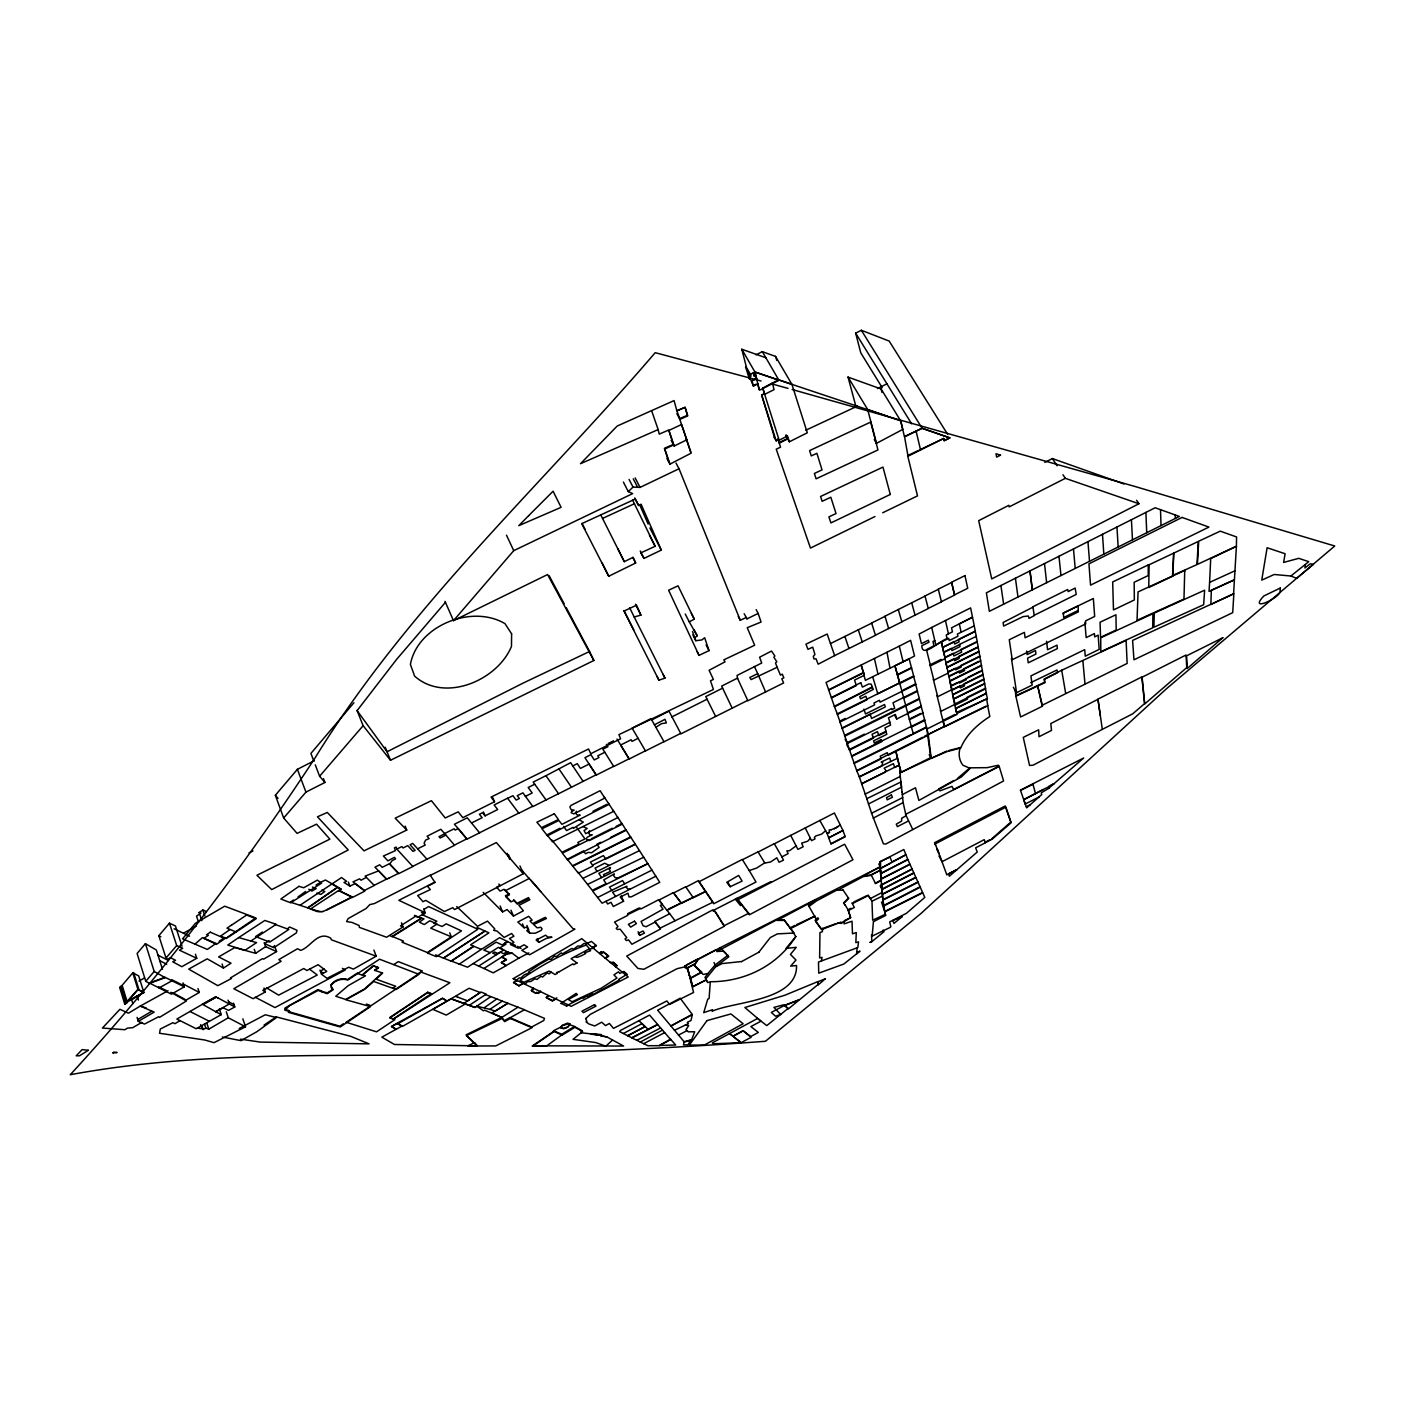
<?xml version="1.0" encoding="UTF-8"?>
<svg xmlns="http://www.w3.org/2000/svg" width="1405" height="1405" viewBox="0 0 1405 1405"><rect width="100%" height="100%" fill="white"/><g stroke="black" fill="none" stroke-linecap="round" stroke-linejoin="round"><path stroke-width="1.5" d="M1209.6 582.39L1210.706 558.575L1236.418 546.264L1236.558 536.956L1220.225 531.16L1198.711 541.224L1197.429 564.371L1236.418 546.264L1233.59 593.823L1132.588 640.417L1133.976 659.788L1232.712 612.668L1233.853 593.718L1210.864 604.484L1211.338 590.276L1234.205 579.914L1209.038 591.4L1209.6 582.39L1235.1 570.729M692.507 631.53L695.791 640.715L701.92 639.907L704.66 637.73L709.016 650.62L699.023 655.38L697.073 651.569M710.263 982.253L709.086 998.551L707.734 999.201L703.729 1012.636L712.581 1009.668L712.124 1011.266C733.34 1001.466 797.654 1001.15 796.53 965.534L790.664 966.131L795.985 960.019L790.435 954.417L796.266 947.321L786.045 948.393L795.827 936.503L790.102 927.827L795.019 925.368M857.12 947.673L856.664 953.995L860.001 951.115L856.857 952.397L856.593 953.837L843.843 964.023L818.746 973.173L818.483 962.039L857.823 947.55L858.525 941.842L855.856 942.632L856.277 932.569L852.484 933.798L852.027 921.223L844.071 923.893L844.212 920.732L850.622 917.623L848.181 910.019M835.536 923.788L822.715 928.459L822.329 931.726L819.958 932.604L819.624 957.964L822.03 957.332L821.486 961.002M1305.333 564.757L1304.929 567.954L1310.285 563.791L1313.429 564.371L1296.675 578.351L1290.879 576.015L1274.212 574.487L1261.743 580.125L1267.117 547.739L1285.118 553.746L1283.608 562.439L1298.764 558.329L1308.74 561.666L1290.879 576.015M569.341 1023.543L562.053 1025.791L560.753 1027.863L563.51 1028.706A4.935 1.949 -23.6 0 0 568.305 1026.704L569.833 1023.718M576.436 811.265L575.4 812.951L577.402 815.146L580.16 815.076L561.947 824.331L558.874 820.485L541.961 828.792L547.476 835.799L609.032 804.363L604.378 797.144M569.85 1024.491L568.182 1026.405A4.935 1.949 -23.6 0 1 563.387 1028.39L560.63 1027.547L561.912 1025.474L567.532 1023.103L569.973 1024.034M599.531 953.187L601.34 951.589L601.744 953.275L603.518 952.239L608.699 956.348L605.379 958.315L581.793 938.663L513.229 978.653L571.22 1006.314L628.211 976.984L605.379 958.315M599.689 953.574L601.516 951.975M589.52 830.777L588.396 832.463L590.012 834.992L592.225 834.763L587.29 837.204L586.289 838.662L587.553 840.331L589.643 840.436L622.204 824.191L617.462 816.762M627.455 914.796L640.417 908.403M759.104 951.905L770.291 937.574L777.439 933.868L794.124 933.043L784.078 919.783L776.842 919.801L716.743 951.536L723.399 951.115L728.809 956.787L715.865 966.517L705.731 978.986L707.646 982.552L711.106 981.726C745.282 981.621 777.404 965.498 795.827 936.503M707.909 973.612L704.994 977.388L706.908 980.989M330.86 985.695C334.495 980.444 341.661 978.021 347.773 980.023L379.561 959.211L418.901 974.315L396.14 989.489L373.748 981.48L364.545 989.366L345.806 999.745L370.428 1006.63L340.221 1026.967L288.411 1012.338L289.658 1011.477L284.987 1010.248L289.465 1005.681L318.162 990.455L327.172 993.686L333.038 989.787L330.667 985.186C334.302 979.935 341.485 977.511 347.597 979.513L357.432 973.015M445.016 601.375L453.499 620.659L513.738 550.655L632.654 493.612L628.281 491.627L633.023 487.078L640.065 487.412L679.037 468.743L676.016 463.088M145.435 943.651L137.093 953.503L145.751 981.287L149.527 983.377L165.123 977.652L154.199 971.487L145.435 943.651L156.341 950.008L162.453 969.239M405.167 826.122L406.73 830.056L364.018 850.833L327.295 812.459L317.46 816.797L348.264 849.972L271.709 889.593L256.939 875.28L329.876 839.136L316.529 824.173L297.087 833.393L283.67 818.009L275.345 795.283L297.386 769.325L314.369 760.685M353.937 702.728L310.909 753.414L313.807 761.018M195.436 954.258L196.753 958.28L181.807 966.71L172.71 961.775L175.502 960.3L170.585 957.683L167.95 959.106L165.983 958.017L158.835 935.677L169.461 923.19L175.432 925.948L182.018 946.215M119.671 987.452L121.568 986.345L126.643 1002.977L124.729 1004.101L119.671 987.452L121.568 986.345M132.79 972.822L122.147 985.309L127.223 1001.976L143.872 992.562L138.709 975.931L132.79 972.822L137.953 989.524L127.223 1001.976M283.67 818.009L305.939 792.121L324.941 782.462L323.484 778.669M324.941 782.462L319.602 776.245L363.122 725.683L357.011 710.386M124.711 1004.048L126.643 1002.977L124.711 1004.048L125.888 1002.766L120.83 986.099M145.751 981.287L154.199 971.487M165.983 958.017L176.696 945.583L169.461 923.19M810.316 838.276L807.787 841.173L801.675 843.14L803.168 846.758L797.899 849.393L790.699 835.378L774.331 843.825M127.065 1001.466L137.936 989.506L143.784 992.299L128.997 1000.43M445.438 602.323L396.632 659.366L357.098 710.614L387.06 751.763L523.204 683.058L589.556 651.481L566.197 607.575M796.442 845.617L789.522 850.727L786.818 850.868L788.152 853.608L781.935 856.874L783.463 860.194L779.055 862.231L776.842 857.788L770.572 862.003L764.829 863.039L757.998 851.852L742.437 859.737M848.48 897.971L843.509 902.994L845.318 905.277M843.738 903.45L848.725 898.427L842.895 889.787M594.122 948.147L592.928 947.058L596.387 945.547M382.476 972.752L364.422 989.067L345.7 999.447L335.742 996.268L348.177 985.678L365.511 975.79L362.279 974.859L373.344 965.727L378.384 967.501L374.52 970.258L382.599 973.05L376.154 979.18L395.683 986.24L392.926 988.101M605.941 1046.145L612.527 1039.999L623.627 1046.04L532.706 1045.812M680.723 733.392L664.021 741.77L655.889 727.281L661.579 723.628L666.356 722.925L664.969 719.325L654.467 724.787L650.989 718.605L632.11 728.089L638.151 738.433M695.457 637.308L697.179 635.78L694.211 630.002M817.956 917.728L815.076 920.275L821.152 928.687L822.715 928.459M790.716 835.413L819.818 820.485L825.596 830.671L821.767 834.043L815.62 836.045L814.408 837.345L815.023 838.873L811.546 840.647L805.258 827.949M1049.078 787.977L1083.677 757.998L1020.434 790.154L1025.246 804.029L1039.279 796.863M1023.648 799.568L1048.868 786.642L1049.166 788.117L1041.263 792.824L1041.685 794.598L1026.669 807.822L1025.316 804.152M991.807 838.75L1010.775 822.118L1008.755 816.129M562.018 1034.8L546.422 1046.093L532.179 1046.058L553.763 1031.323L562.158 1035.116L574.926 1027.301L582.636 1031.569L573.064 1039.331L595.861 1042.598L605.696 1046.163M591.101 1034.291L601.656 1035.116L581.196 1032.745M580.88 1032.043L582.337 1030.866L574.61 1026.581M540.609 991.069L538.115 993.072M540.117 991.983L538.273 993.458L536.78 992.281L535.498 993.019M780.706 1014.392L766.761 1025.615L757.611 1018.432L712.282 1042.879L713.512 1043.757L738.644 1042.826L740.4 1041.895L729.441 1033.5L732.971 1036.188L743.122 1030.743L750.744 1036.556L758.314 1032.412L750.867 1026.581L760.966 1021.207L744.861 1007.525L785.114 995.144L817.815 981.603L818.009 984.554L788.381 1008.895L784.693 1005.506L798.672 999.991L784.605 1005.33L771.327 1012.425L775.595 1016.236L780.706 1014.392L788.152 1008.421L783.674 1004.821L773.909 1007.385L780.144 1013.918M528.543 929.302L526.752 930.725L529.79 933.219L535.358 933.201L541.153 930.426L542.084 928.933L540.872 927.265L537.167 927.862L533.637 924.525L546.422 918.501L545.228 917.342L532.548 923.612L530.019 921.013L532.161 920.117L528.684 916.341L517.795 922.031L524.118 927.774L526.436 927.265L528.543 929.302L526.91 925.438M615.443 966.429L616.813 965.375L613.405 962.197L610.121 962.495M615.636 966.851L617.006 965.779L613.581 962.601L611.561 963.444M548.126 995.846L546.194 997.304L552.27 1000.641L556.872 997.849M548.301 996.268L546.369 997.726L552.446 1001.045L555.291 999.324M321.236 882.006L325.433 880.004L341.292 889.207L338.833 890.7L352.427 897.479L364.808 891.121L355.131 883.605L349.898 886.134L343.997 882.445L346.614 881.304L341.538 877.545L299.968 905.294L290.396 902.15L293.452 900.043M808.964 906.488L816.551 900.886L837.714 889.611M298.036 896.899L305.728 891.437M374.626 970.539L378.489 967.799L373.449 966.008L362.385 975.158L357.643 973.56M343.277 1023.841L339.922 1026.177L290.203 1012.092M484.426 1007.596L496.843 998.92L502.252 1001.133L489.836 1009.352L476.822 1006.208L474.925 1007.455L463.755 1003.363M532.846 1046.145L553.886 1031.656M201.863 920.609L199.159 912.53L202.847 909.983L206.377 911.546M236.18 932.007L230.086 929.478L220.62 936.081L226.346 938.487L256.132 918.747L246.613 915.041L231.509 925.175M219.145 941.315L224.624 937.557L226.187 938.066M238.674 937.592L227.786 945.056L244.909 950.342L256.571 942.615L238.674 937.592L264.825 920.451L276.205 924.314L250.845 941.016M234.354 932.551L227.434 937.24M476.822 1006.191L483.443 1010.792L484.69 1010.213L501.743 1017.396L466.109 1034.818L477.226 1045.847L394.489 1044.495L381.826 1037.171L396.245 1029.233L391.451 1026.423L442.54 998.27L447.071 1001.098L442.557 998.323L397.615 1023.824L402.322 1026.475L451.163 998.815L474.925 1007.455L490.819 996.602L496.843 998.92M235.987 931.445L254.129 919.133M199.51 914.111L196.524 916.113L198.544 922.172M264.035 1025.106L276.258 1016.904L350.548 1036.293L369.076 1043.845L260.399 1042.106L240.466 1039.138M269.145 940.595L264.544 943.686L273.852 947.673L296.385 932.885L297.017 930.321L289.693 927.019L288.271 927.95M255.622 953.328L265.598 946.671L276.592 951.571L263.543 959.193L262.489 958.614L230.385 977.968L231.439 978.495L217.845 985.678L188.709 969.116L207.22 958.825L223.43 968.063L231.035 963.198L218.618 956.91L234.863 947.532L255.622 953.328L254.235 949.288M459.031 964.287L481.3 949.341L473.626 946.232L451.198 961.02L467.549 967.22L498.406 947.321L503.71 950.008L478.666 966.096L473.327 963.567M231.474 925.105L226.96 928.178L230.121 929.548M326.979 993.142L332.827 989.243L331.088 987.539M393.822 964.568L398.265 961.617L422.308 970.96L417.935 973.806M393.382 1019.205L449.863 982.762L421.237 972.172L346.174 1022.26L376.54 1031.832L394.84 1019.696L389.835 1017.852L427.822 992.527L431.493 993.932M469.182 1005.4L486.253 994.143L481.107 992.053L467.654 1000.852L458.048 997.269M262.436 932.059L255.587 936.573L269.672 942.105L288.815 929.46L274.414 924.156M557.276 973.384L555.028 974.543L551.322 972.225L548.986 973.841L547.23 972.892L542.593 977.037L540.96 976.299L536.973 979.425L534.848 978.811L530.879 981.48L527.56 981.691L525.523 983.781L523.187 983.272L518.937 985.783L516.109 984.009M451.321 936.819L427.313 952.52L401.988 942.158L403.463 941.087L392.153 936.38L421.465 918.009L423.959 918.905L419.41 922.137L424.257 924.56L429.754 920.784L437.043 923.981L430.685 928.161L451.321 936.819L449.723 932.832M528.789 952.889L518.779 958.21L512.123 953.152L508.786 952.537L483.9 968.502L478.631 966.043M600.409 1035.257L601.428 1034.589L590.873 1033.764L596.598 1034.66M481.335 949.411L499.6 937.662L515.495 945.495M423.959 909.474L428.525 906.559L477.841 929.249L436.323 956.665L427.524 953.064L461.49 930.883L446.14 923.823L442.154 926.475L433.688 923.138L436.832 921.258L422.536 914.901L424.433 913.777L421.5 912.6M423.73 908.912L425.241 912.741L417.829 917.36L415.652 916.236L400.53 925.877L403.059 926.931L386.568 937.24L359.346 927.37L359.136 925.509L352.023 922.435L346.578 921.575L348.194 918.571L366.038 908.561L369.796 904.627L374.573 903.485L430.141 875.157L435.006 882.375L427.506 886.344L430.351 889.576L417.654 895.565L422.993 901.694L425.768 900.359L444.384 911.529L452.761 907.665L454.553 909.562L523.31 873.734L519.973 865.954M194.856 944.213L202.355 937.697L216.124 943.387L207.325 949.429L182.58 938.821L195.4 923.278L224.712 906.19L255.868 917.957M465.371 1003.925L446.246 1015.095L432.898 1009.387L469.094 988.259L480.211 992.51L463.791 1003.416L458.908 1001.589M483.864 968.449L493.173 972.84L506.257 965.621L501.374 962.566L506.467 959.65L501.585 956.981L505.747 954.452L512.123 953.152M338.956 890.998L341.415 889.506L331.966 883.973M522.484 983.781L518.989 985.906L513.528 982.552L519.253 977.862L520.798 978.108L524.258 974.842L529.738 972.629L528.772 971.786L539.573 964.427L548.758 959.193L551.006 959.246L554.747 955.944L556.029 956.787L561.262 952.889L562.299 953.855L571.817 948.48L573.697 949.148L577.877 945.951L580.441 946.109L584.129 943.405L585.903 943.949L591.452 941.438L596.44 945.67L592.98 947.181L594.543 947.76M219.373 1008.878L221.252 1014.621L196.208 1028.759L180.033 1020.627L174.922 1023.701L172.868 1022.7L160.311 1029.04L159.538 1033.255L204.814 1040.016L214.017 1042.668L245.524 1026.792L242.854 1018.836M533.215 989.155L531.248 990.349L534.076 992.123M834.307 828.88L840.243 824.928L834.394 813.003L819.835 820.502M837.661 827.071L831.303 829.67M321.218 991.526L326.803 992.65M561.192 1003.574L561.789 1002.204M728.053 955.207L715.127 964.954L707.874 973.525L703.115 974.455L694.263 965.481L698.355 959.316L720.273 947.655L880.268 866.815L880.092 861.651L889.997 857.015M137.725 1019.538L151.793 1011.231M931.708 627.438L919.133 634.041L921.452 643.648L928.389 640.223L928.968 642.226L921.838 645.72C922.014 659.612 942.351 637.852 948.709 638.397L949.2 640.557L957.894 636.254L957.42 634.077L974.262 625.857L970.609 607.891L931.708 627.438L935.783 644.877L947.128 639.082L946.25 634.99L952.432 631.846L951.554 627.807L972.453 617.252L959.334 623.855L961.178 632.32M138.603 995.442L131.596 999.535L132.808 1003.504M200.546 1024.702L203.11 1029.531L205.815 1028.126L208.783 1029.18L228.295 1017.764L245.524 1026.792M601.568 952.889L603.36 951.835L608.541 955.944L605.204 957.929M137.075 1017.396L138.287 1021.365L154.146 1012.127L140.289 1006.068L128.382 1013.216L119.952 1009.282L102.407 1028.056L124.869 1029.707L127.521 1028.109L132.667 1027.705L141.835 1022.366M518.779 958.21L506.222 965.516L501.339 962.513L506.45 959.615L501.585 956.981M315.967 885.062L319.479 883.025M197.982 988.54L199.264 992.457L186.163 1000.079L174.009 993.3M533.391 987.891L532.355 988.488L533.373 989.559L531.406 990.736L535.656 993.405L536.956 992.685M180.033 1020.645L176.837 1019.047L215.509 996.76L218.109 998.13M183.001 982.868L184.283 986.854L171.428 994.16L149.404 983.008M551.322 972.225L549.074 971.083L523.924 982.271L520.043 980.269C540.345 965.604 562.755 953.679 586.236 945.021L589.503 948.709L571.08 958.667L577.016 963.005M373.906 950.079L376.206 956.19L353.393 969.116L348.739 967.22L327.014 978.337L321.499 974.192L320.024 970.082M513.58 982.675L517.286 980.602L513.229 978.653M953.661 780.583L938.628 788.995L939.91 790.857L951.993 786.361L953.679 789.557L999.008 766.111L998.288 765.233L987.241 767.657L969.924 767.832L957.42 778.475M183.528 933.183L196.366 926.018M566.496 1005.804L582.285 997.673L583.057 998.34L587.079 995.776L587.553 996.584L592.418 993.581L593.454 994.371L619.465 979.935L618.885 979.25L627.016 974.332L623.785 971.47L619.728 973.419L618.463 971.786L613.932 974.912L616.988 978.038L601.2 988.224L572.063 1001.747L568.358 999.499L577.402 994.617L576.173 993.423L561.069 1003.293L566.619 1006.085L568.393 1005.084M139.025 981.041L144.539 977.985M168.02 990.718L140.289 1006.068L146.208 1007.947M158.923 987.996L171.99 980.795L184.283 986.854M233.511 1003.135L234.793 1006.964L228.541 1010.388L223.079 1007.789L215.79 1011.741L203.075 1004.663L216.265 997.058L202.302 1004.364M263.982 988.031L265.334 991.948L253.093 998.692L233.81 988.734L281.141 961.301L278.857 959.597L297.526 948.726L300.635 950.377C310.926 947.111 317.846 930.409 330.649 938.136L331.475 939.84L376.206 956.19M875.35 883.218L881.005 880.11L880.268 866.815L878.757 863.97M215.755 1011.6L229.349 1003.978L228.084 1000.149M605.977 901.325L655.836 876.228L659.753 882.34L631.442 896.776L628.966 896.987L627.982 893.176L620.272 897.057L623.574 901.237L613.335 906.506L610.982 902.326L607.663 903.977L605.977 901.325L602.078 903.187L592.594 891.104L647.828 863.689L655.836 876.228M576.981 962.934L573.802 964.743L572.906 963.865L559.155 971.803M741.454 961.67L759.157 952.028M510.015 1017.519L504.272 1020.645L501.778 1017.466L517.971 1007.174L507.89 1003.328L491.838 1013.023L501.743 1017.396M912.723 829.424L905.54 814.391L999.201 766.41L1003.592 780.952L885.852 844.019L883.411 843.843L871.574 813.249L902.677 797.583L902.045 792.121M366.301 877.387L361.015 880.233L359.61 878.845L352.971 881.883L364.527 890.384L374.292 885.484L365.124 876.088L378.63 870.889L386.603 879.073L374.222 885.308M640.311 1042.053L662.493 1030.111L670.712 1039.542L659.419 1045.671L647.846 1045.724L631.846 1037.891L657.751 1024.667L662.493 1030.111M324.274 968.993L320.375 971.083L323.132 973.156M321.499 974.192L326.768 971.364L318.145 964.691L306.87 970.521L303.779 968.502L262.823 990.455L265.334 991.948M690.259 978.108L701.569 972.049L694.158 965.253L695.247 963.918L687.326 968.063L690.259 978.108L687.203 967.764L684.867 965.727M701.71 972.365L690.399 978.407L692.823 986.732L706.294 979.829L692.806 986.696L690.839 980.04M483.18 892.351L502.604 911.88L507.1 909.579L513.457 916.078L523.38 910.791L518.919 905.364L529.878 899.709L528.947 898.445L517.374 904.188L513.984 900.517L510.876 901.87L505.8 896.636L509.453 894.862L503.974 889.295L500.127 891.121L496.58 887.222L500.215 885.501L498.828 884.096M597.617 897.479L651.938 870.117M538.87 942.369L546.124 938.505L551.937 937.223L547.616 936.959L545.632 935.168L536.113 940.086L538.87 942.369L537.254 938.558M1043.23 789.557L1023.771 799.779L1025.246 804.029M592.664 865.059L635.253 844.071L647.828 863.689L618.323 877.809L615.337 877.774L613.599 875.754L614.301 873.892L603.729 879.934L606.135 883.692L592.225 890.296L577.929 872.189M686.571 965.007L698.144 958.86L695.141 963.69L687.221 967.834L684.938 965.867L715.935 949.85L719.307 949.745M874.244 439.589L876.492 443.348L902.783 429.403L900.71 420.92L881.093 388.992L848.04 377.102L856.119 407.169M434.9 882.129L398.844 900.306L425.241 912.741M587.589 884.395L643.683 857.226M638.941 1020.715L620.483 1030.445L619.658 1031.656L623.276 1033.43M643.666 1043.704L664.653 1032.605M829.389 832.269L827.124 833.464L828.792 838.065M1026.282 806.786L1030.181 804.802M985.063 842.28L990.121 839.628M873.19 818.167L903.169 802.606L902.607 797.443M880.11 861.827L903.837 849.516L907.788 859.403L880.742 873.401L880.601 870.433M645.071 1026.651L627.649 1035.748L645.018 1026.563L642.015 1023.613L623.311 1033.536L631.811 1037.786L648.249 1029.426L642.067 1023.753M834.658 655.608L818.184 664.196L816.042 658.822L813.917 658.91L813.284 656.381L814.935 654.484L812.722 647.161L807.963 649.321L805.961 644.175L827.176 634.041L834.658 655.608L875.473 635.323L871.627 623.012L885.045 616.338M685.851 887.152L698.39 880.619L712.985 902.168L660.192 928.09L654.748 921.452L669.693 913.724L675.032 920.732M902.309 794.633L915.48 787.766L918.888 800.428L961.459 776.877L970.223 768.342L962.969 765.268C959.053 760.456 958.052 753.238 960.423 747.53L948.674 750.586M1048.727 786.431L1053.82 783.779M1050.712 785.5L1053.855 783.85M666.936 458.434L669.957 464.124L691.19 453.13L679.546 418.62L687.431 415.318L685.078 407.327L676.841 410.699L674.066 400.583L617.199 426.031L580.493 463.72L658.155 429.579L651.621 410.717M600.638 514.616L624.294 561.666L633.146 557.293L635.64 563.019L608.734 576.243L581.74 523.644L635.236 499.056L638.643 505.484L641.084 504.219L661.281 550.11L643.999 558.4L640.821 552.868L655.152 546.299L632.549 499.917M685.254 614.038L689.24 621.8L694.298 619.183L678.035 585.832L668.622 590.223L699.023 655.38M880.812 868.167L890.489 863.162M935.168 843.913L1005.892 807.137L1011.143 822.768L992.088 839.224L975.632 847.847L977.23 852.045L949.394 876.193L948.445 873.84L956.805 869.66L946.83 874.858L940.068 856.418M636.781 1040.315L660.596 1027.951M757.839 383.846L753.431 386.112L748.795 375.012L753.238 372.869L756.522 378.577L759.508 390.221L778.985 380.316L762.318 351.672L756.048 354.798M582.864 878.406L639.451 850.605M758.103 852.045L774.26 843.685L781.935 856.874M1102.328 729.371L1032.956 765.233L1029.549 765.444L1023.262 737.379L1038.646 729.827L1039.015 736.729L1051.537 730.407L1050.8 723.575L1097.99 699.269L1102.328 729.371L1132.729 713.828L1144.548 703.624L1141.879 676.911L1097.92 699.146L1100.291 715.619M678.492 1035.099L687.063 1030.62L688.257 1031.832L694.702 1031.744L691.506 1040.086L684.376 1042.018L657.628 1010.177L680.213 998.2L692.244 1014.41L670.8 1026.019L692.349 1014.621L690.979 1020.504L687.326 1022.313L688.38 1023.63L674.435 1030.304M777.07 667.147L775.525 663.055L776.807 661.702L773.874 657.259L774.875 655.977L771.503 651.059L759.596 657.224L761.721 663.002L737.028 675.471L737.625 678.51M559.91 828.265L547.054 834.869L552.464 841.718L613.651 811.335L608.593 803.432M830.917 843.72L845.072 836.449M908.016 821.187L897.391 826.649L896.285 824.173L901.641 821.064L901.659 818.237L906.067 815.813L903.134 802.518M882.112 889.453L913.917 873.085L915.779 877.282L882.445 894.037L882.112 889.453L880.18 885.8M883.64 906.032L920.275 887.205L922.576 892.456L884.606 911.546L881.532 902.028M651.744 719.94L668.973 711.123L680.951 733.832L747.688 700.393M899.305 646.124L826.07 682.444L828.757 690.066L863.636 672.767L861.177 665.039L865.392 680.336L909.123 658.822L914.532 656.012L910.616 640.346L899.305 646.124L903.116 661.773M1033.097 607.083L1003.117 622.485L1003.627 626.068L1023.139 616.602L1028.372 616.005L1029.004 618.376L1034.273 615.671L1032.886 606.767L1067.765 589.468L1068.151 591.628L1075.124 588.063L1076.248 594.403L1034.08 615.355M505.361 890.717L529.105 878.547L521.694 869.958M842.93 830.46L828.651 837.802L831.04 843.984L845.213 836.713L842.93 830.46L828.704 837.907M648.144 1029.198L657.61 1024.35L649.567 1015.077L638.924 1020.697L642.015 1023.63M1042.018 705.328L1127.144 663.441L1126.108 640.399L1060.863 670.642L1044.249 679.072L1044.653 682.268L1015.78 695.844L1020.592 716.972L1042.545 706.188L1037.61 685.622L1041.597 703.536M871.662 813.407L868.518 803.941L901.553 787.169L900.904 781.847M693.139 897.409L681.425 903.397L673.575 892.965L685.675 886.783L693.315 897.76L705.819 891.367L668.587 908.965M857.489 406.063L805.803 430.229M1044.846 462.385L1052.363 458.557L1124.053 483.987M1138.928 503.745L1065.324 478.332L1009.159 506.906L1008.843 505.308L978.688 520.658L991.737 578.895L1138.928 503.745L1136.592 500.285M1029.988 570.904L986.38 592.84L989.348 611.316L1179.375 516.443L1155.156 507.749L1029.988 570.904L1032.324 589.837L1030.216 572.731M352.304 897.163L326.733 910.036M545.948 775.736L570.606 762.687L572.783 765.953L577.262 763.653L580.423 768.43L589.116 764.057L596.124 774.805L558.575 793.737L545.93 775.683L533.18 782.093L546.036 799.954L558.558 793.685M732.198 708.19L721.643 686.097L737.432 678.158L747.881 700.761L783.604 682.971L781.83 678.808L783.832 677.807L782.304 674.172L780.425 675.102L777.141 667.287L751.095 679.598L749.813 677.456L757.699 673.645L754.415 666.514M239.201 1028.495L265.246 1014.779L276.469 1017.536L256.869 1031.709L240.975 1040.648L222.376 1037.013M922.523 737.291L856.681 770.643L859.386 776.947L881.866 765.918L882.726 762.335L881.181 762.037L889.769 757.998L890.752 761.563M764.742 862.846L756.645 868.062L749.199 870.573L742.279 859.439L698.935 881.778L713.74 903.749L755.995 882.006L749.058 870.257M852.396 903.591L868.29 895.547L870.31 898.638L882.024 892.509L881.479 884.5M492.856 797.864L494.525 801.728L462.807 817.675L458.206 811.844L445.227 817.991L431.423 800.692L395.191 818.184L406.73 830.056M471.553 822.996L482.126 817.675L479.421 814.268L482.547 812.722L485.076 815.848L497.669 809.526L494.121 804.96L507.539 798.216L518.884 813.214L532.758 806.242M412.789 866.358L454.57 845.301L444.63 833.534L454.096 828.792L455.185 830.074L458.223 828.546L466.829 838.838L454.482 845.055M518.814 813.056L479.562 832.779M546.036 799.954L532.917 806.558L522.888 792.841L517.251 795.669L519.358 798.497L516.179 800.095L512.913 795.704L507.609 798.374M882.2 387.675L860.738 352.778L855.663 333.143L861.37 330.28L889.189 341.081L947.585 434.233M785.623 435.234L789.382 441.767L807.295 432.793L791.911 384.355L775.525 356.396L762.318 351.672M861.37 330.28L922.101 428.279L949.868 437.886L944.125 440.626L943.686 438.43L908.016 456.204L904.574 436.85L922.101 428.279L949.868 437.886L944.178 440.731L943.721 438.483L920.275 449.6M608.189 743.491L613.511 740.821M722.609 688.151L705.767 696.617L715.637 716.427M534.708 784.218L528.192 787.503L532.196 792.982L525.4 796.389M671.801 716.936L707.049 699.233M445.877 835.132L440.151 837.995L439.01 836.66L444.735 833.78L440.854 829.284L427.085 836.203L429.14 838.574L425.592 840.12L424.064 843.316L425.223 845.055L417.636 848.831L412.736 843.404L410.067 844.756L415.125 850.359L413.035 851.412L407.766 845.634L403.112 847.97L401.848 846.583L396.86 849.094L412.859 866.534L398.704 873.647L389.589 864.005L392.258 860.545L395.56 858.929L394.489 857.349L387.868 860.844L383.389 856.031L395.437 850.622L394.436 847.847L396.122 847.075L396.93 849.287M613.651 766.34L596.247 775.086L584.937 757.681L590.89 754.678L594.262 759.947L598.969 757.576L597.827 755.785L604.817 752.272L613.739 766.515L629.054 758.823L617.041 739.048M645.439 750.832L629.141 759.016L620.659 745.019L631.108 739.768L632.039 741.366L638.098 738.327L645.492 750.937L663.95 741.664M592.963 811.282L606.644 804.415M773.944 382.16L778.686 379.789L791.911 384.355M877.475 388.553L886.941 383.828M894.967 665.847L899.903 683.48L913.847 676.578L909.123 658.822L894.932 665.794L899.604 682.953L837.24 713.898L840.12 722.012L874.613 704.889L873.998 702.992L879.495 700.27L880.092 702.166L915.832 684.446L913.531 676.051L877.774 693.789L872.698 676.789M589.31 839.733L562.334 853.169L567.55 859.807L626.209 830.25L621.888 823.471L616.128 826.351M591.242 838.767L612.299 828.248M600.813 842.298L596.949 844.212L599.127 847.408L591.593 852.747L588.396 852.378L585.481 853.783L583.532 850.903L567.321 859.298L578.368 873.19L593.051 865.937L590.381 862.108L603.43 855.592L605.801 859.035L635.359 844.3L630.617 836.888L572.555 865.761M610.49 837.468L625.98 829.74L630.81 837.327L572.748 866.2M938.382 589.31L924.999 595.966L928.284 608.541L901.799 621.783M830.425 643.631L871.697 623.153M875.403 635.183L901.87 621.888L898.287 609.507M430.246 875.42L496.351 842.561L523.31 873.734M528.579 897.567L517.022 903.327L513.633 899.657M896.741 718.974L921.452 706.785L919.151 698.531L844.563 735.447L847.426 743.456L889.909 722.363L888.487 717.85L895.354 714.443L896.741 718.974L894.774 715.444M897.374 758.103L899.13 765.268L894.739 767.446L893.422 763.635L884.149 768.184L886.063 770.748L885.045 772.258L861.704 783.85L859.298 776.772L897.461 758.279L895.775 750.867L900.535 770.221L899.797 772.961L930.777 757.576L926.843 729.055L943.229 720.87L944.74 726.719L987.785 705.714L986.644 698.777L956.647 713.635M639.802 935.396L644.473 933.078L643.033 930.988L638.327 933.342L639.802 935.396L638.133 931.726M765.865 357.766L741.805 349.248L754.924 372.009L756.522 378.577L752.044 380.667L753.203 385.708L756.171 384.285M674.224 446.052L686.817 439.8L681.548 424.486L668.921 430.422L674.224 446.052L671.151 440.345M249.036 852.888L252.953 850.956M925.07 596.089L884.974 616.215L888.663 628.597M897.356 674.628L911.406 667.656M897.619 675.067L911.652 668.113M959.703 644.579L943.721 652.5M941.051 659.419L929.987 664.899L933.851 680.178L948.393 672.977L946.812 667.287L978.881 651.411L979.935 656.504L948.006 672.293M944.898 657.874L977.3 641.839L976.141 636.131M845.266 718.412L839.681 721.187L842.21 728.317L885.291 706.943L884.535 704.52L865.515 713.968L863.917 709.156M903.433 689.89L915.516 683.884L917.535 691.295L903.801 698.092L901.694 690.751M903.503 697.565L917.219 690.768L919.485 699.11L844.914 736.097L842.069 728.036L870.152 714.091L871.574 718.482L891.543 708.577L891.876 709.63L894.669 708.243L893.036 702.746L903.503 697.547L905.891 705.872M948.691 676.262L959.035 671.151L959.475 673.065L964.55 670.571L964.129 668.64L978.67 661.421M948.902 676.613L980.708 660.877L979.742 656.17L960.897 665.513L961.231 667.041L955.628 669.816L955.277 668.288L947.813 671.976L951.993 689.609L937.679 696.687L933.289 679.195M949.903 681.337L981.568 665.671L980.497 660.526M957.49 682.514L950.711 685.868L951.782 690.364L983.114 674.839L982.2 670.273M967.799 677.403L980.391 671.151M864.426 734.13L847.039 742.753L849.639 750.042L873.383 738.24L872.084 734.306L877.475 731.636L878.775 735.57L886.239 731.882L884.957 727.895L890.559 725.12L889.523 721.661M907.577 712.844L921.083 706.153L922.962 713.002L909.544 719.659L905.523 705.222M952.748 694.931L983.957 679.476L982.938 674.523L964.023 683.884L964.48 685.886L960.388 687.906L959.931 685.921L951.607 690.031L955.066 704.327L940.964 711.316L936.959 695.457M920.749 713.441L909.263 719.132L911.546 727L924.824 720.414L922.664 712.493M955.646 708.7L986.398 693.473L985.362 688.292L967.114 697.337L967.501 699.04L954.838 705.292L957.068 714.372L943.124 721.274L940.296 710.157M911.248 734.516L853.977 762.933L856.857 770.959L881.128 758.911L880.233 756.171L887.258 752.676L888.03 755.346L928.547 735.008L926.352 727.017L913.145 733.568M954.891 714.495L942.702 720.537L944.511 726.35L928.231 734.446L931.216 758.331L947.005 751.605L960.721 748.04C966.341 734.446 977.704 724.348 989.823 716.515L987.592 705.38M924.314 736.396L985.643 706.329M1020.557 790.383L1033.009 784.218M941.35 601.674L954.61 595.088L951.694 582.478L938.294 589.134L941.455 601.849L928.213 608.418M943.58 652.254L951.448 648.372L951.94 650.603L960.037 646.581L959.562 644.351L976.282 636.377L975.211 631.161L958.561 639.415L959.106 641.839L954.698 644.017L954.135 641.611L942.509 647.354L944.459 655.995M946.057 663.16L978.284 647.196L977.107 641.541L961.038 649.479L961.617 652.148L953.872 655.995L953.275 653.325L944.722 657.558L947.198 667.972M363.122 725.683L390.502 760.263L593.858 660.49L589.134 650.603M770.923 881.69L735.307 899.147L740.576 905.645M796.67 924.543L814.83 916.165L815.409 917.483M453.499 620.659L547.581 574.54L593.858 660.49M882.34 896.127L885.255 914.339L872.663 920.17L871.978 901.202L882.34 896.127L881.321 884.202M1078.215 605.854L1063.286 613.142L1063.708 617.515L1078.215 610.437L1078.338 611.842L1025.106 637.782L1024.386 632.373L1009.264 639.732L1012.232 659.718L1085.731 623.89L1085.503 620.922L1094.671 616.444L1093.336 598.495L1063.234 613.072L1063.392 614.231M1013.339 687.273L1016.588 692.7L1032.166 685.113L1030.919 675.893L1084.713 649.637L1085.257 656.188L1099.167 649.409L1098.166 635.148L1094.653 636.869L1094.425 633.567L1086.153 637.607L1084.923 622.591M899.797 772.961L946.707 751.078M874.981 516.531L810.457 548.073L776.227 449.161L780.565 447.176L777.931 438.904M882.709 512.772L917.5 495.877L907.63 455.589L918.466 450.461M738.257 616.461L740.277 620.29L746.178 617.498L746.986 618.867L758.156 613.441L756.136 609.63M509.084 893.984L505.431 895.775L510.507 901.009M1030.69 682.69L1057.017 669.974L1057.526 672.661L1044.389 679.282L1044.881 682.654L1015.938 696.125L1015.13 690.277M622.397 972.471L623.908 971.751L627.139 974.596L625.699 975.246M853.836 901.94L866.639 895.758M752.079 380.72L756.522 378.577M851.009 908.297L848.023 909.738L850.622 917.623L840.98 923.542L840.857 922.207L821.591 929.53L815.69 921.487L818.518 918.87L816.024 918.712L808.384 905.312L815.954 899.727L777.158 920.433L784.394 920.416L790.506 928.617L814.882 916.271M774.102 437.166L776.192 440.854L778.827 439.607M848.04 377.102L867.675 409.505L900.71 420.92L904.416 436.604L922.066 428.244M730.196 886.731L742.103 881.093L738.644 875.42L726.771 882.322L730.196 886.731L728.282 882.814M673.592 444.893L664.793 449.056L669.957 464.124M779.02 442.557L787.555 438.588M602.534 518.427L634.498 503.71M934.799 640.61L933.008 641.418L933.886 645.843L926.475 649.637L930.514 665.812L945.284 658.506L941.438 642.226L942.632 647.582L975.351 631.389L974.209 625.769M679.95 419.375L687.748 415.88L685.078 407.327L676.929 410.892L679.95 419.375L676.824 413.597M201.846 1028.741L197.297 1028.109M322.922 911.634L352.198 896.882L338.728 890.419L310.716 908.824L320.094 911.705M844.001 922.119L837.257 923.155M151.354 982.306L165 977.283L171.99 980.795M629.686 607.856L634.182 616.953L640.908 615.144L636.553 605.186L624.013 611.052L658.927 680.196L664.951 678.123L663.055 674.295M137.936 989.506L143.872 992.562M559.137 971.733L556.52 972.523L557.293 973.437M871.451 875.333L863.232 876.615L837.96 890.085L843.14 890.243M321.482 911.827L322.834 911.353M560.964 1027.02L553.517 1030.761L561.789 1034.221L574.557 1026.423L569.991 1024.807M321.376 911.546L317.179 911.582L307.818 907.929L337.499 887.328L307.765 907.823L299.968 905.294M831.391 829.828L829.213 829.898L829.477 832.427L827.211 833.622L825.596 830.671M741.401 961.547L722.135 963.584L715.918 966.64L714.003 962.566M594.087 948.024L590.522 948.955L589.345 949.885L590.574 950.676L584.726 952.818L585.674 953.521L581.231 955.857L577.192 957.367L574.75 956.577M685.219 1025.158L688.713 1025.527L685.956 1029.76L687.098 1030.655M630.248 888.961L627.824 888.979L626.384 887.468L626.964 886.256L612.545 892.245L615.46 896.162M606.802 1036.89L600.638 1035.801L606.784 1036.872L612.527 1039.999M532.671 1045.724L534.532 1046.058M608.927 865.252L604.677 863.25L595.053 868.114L596.862 871.188M289.377 1010.652L284.706 1009.422L285.022 1007.982L317.864 989.629L321.903 991.122M761.036 381.001L655.222 352.673C540.433 486.604 408.17 606.556 315.071 757.91C241.713 869.607 160.855 976.37 70.25 1074.72C201.811 1050.36 335.672 1056.823 468.673 1054.593C567.708 1052.731 666.655 1048.639 765.426 1041.281L920.679 913.759L1166.519 688.696L1334.75 546.001L1135.082 486.499L792.157 389.519M771.503 383.828L788.029 388.377M199.159 912.53L201.003 913.11M366.354 1004.083L369.901 1005.225M518.006 1007.245L524.469 1009.703L510.12 1017.782L531.67 1027.037L543.805 1020.487L544.455 1018.362L524.574 1009.949M756.61 378.718L754.924 372.009L887.767 416.389M316.792 893.106L320.849 894.441L324.818 891.508L321.71 890.138M489.836 1009.352L495.192 1011.161L507.82 1003.152L502.27 1001.185M754.924 372.009L778.985 380.316M458.926 1001.607L451.83 999.043M455.905 996.496L458.065 997.304M490.819 996.602L485.515 994.6M490.363 952.678L483.829 950.131L496.141 942.158L502.2 944.95L507.504 941.543L504.535 943.352L506.046 944.107L499.741 947.989L508.786 952.555L506.819 951.694L503.693 953.732L500.233 952.098L498.125 953.556L494.525 952.028L492.716 953.152L496.264 954.733M312.454 887.099L316.178 888.575L311.91 891.086L308.801 889.242M435.62 954.873L443.488 958.157L484.953 931.076L488.94 932.832L470.587 944.827L473.696 946.443L451.268 961.213L443.488 958.07L484.918 930.988L477.103 927.458M414.405 915.34L421.605 918.378L392.294 936.749L390.168 935.853M138.287 1021.365L144.504 1024.069L158.712 1016.693L159.468 1017.396L186.444 1000.975L170.83 992.281M176.696 945.583L182.685 948.252L179.436 950.184L196.753 958.28M158.554 986.837L166.317 990.525M174.132 928.793L189.517 936.187M166.721 964.234L159.731 960.669M183.915 985.713L171.621 979.636M189.956 1011.477L209.363 1021.294M168.372 960.493L157.975 955.154M215.808 1011.758L221.252 1014.621M255.341 997.269L274.994 1007.578L345.244 969.994L342.381 968.344M228.629 1001.783L234.003 1004.628M183.388 984.08L199.264 992.457M218.074 997.989L234.793 1006.964M273.466 946.549L275.134 947.479M158.835 935.677L160.82 936.801M517.426 946.39L521.079 948.533M266.458 987.803L278.629 995.144L317.249 975.035L309.662 969.239M582.935 826.544L587.185 828.441L584.041 830.531L585.692 833.674L617.849 817.57L613.177 810.316M456.748 906.559L477.507 926.299L487.5 921.136L494.823 928.933L493.629 930.321L496.984 931.058L504.149 937.434L511.613 933.482L513.914 936.239L509.435 938.522L513.931 942.333L510.454 944.494L518.164 948.182L523.995 944.792L527.63 947.023L521.835 950.342L529.58 954.785L574.908 929.144L573.047 928.74L528.86 877.949M505.115 890.138L509.207 894.283M720.273 947.655L726.245 953.749M579.141 819.765L583.286 822.136L573.503 828.3L573.047 827.369L566.566 830.583L563.581 826.368M417.636 848.831L426.962 859.21M530.633 880.039L532.899 882.621M540.697 891.49L532.776 882.34M275.345 795.283L278.032 798.409M551.603 839.769L561.93 852.273L578.93 844.036L577.789 842.456L584.989 838.926L576.893 827.721M666.725 909.86L669.693 913.724M494.525 801.728L491.065 797.092L588.555 748.988L590.785 753.712L620.606 738.784L618.92 734.639L713.406 689.486L710.491 680.775L713.406 679.423L709.104 670.273L725.05 661.825L723.821 659.841L754.661 645.246L747.232 627.684L761.071 622.046L758.156 613.441M611.877 890.559L609.471 887.099L622.52 880.601L624.645 883.727M558.751 768.64L571.466 787.239M572.766 765.918L583.11 781.391M1052.363 458.557L1057.087 465.74M1062.97 474.732L1065.324 478.332M868.044 895.09L871.978 901.202M601.586 877.616L598.846 873.33L610.473 867.588L609.313 869.432L610.473 871.416L603.448 874.648L604.238 876.193M604.905 752.448L602.868 749.216L607.873 746.705L606.416 744.387M855.663 333.143L911.634 423.836M845.09 904.82L848.409 910.475L854.345 907.472L851.992 902.835M750.85 375.153L746.529 367.618L741.805 349.248M750.955 376.399L745.563 367.021L749.462 379.087M689.24 621.8L697.179 635.78M654.414 724.664L655.889 727.281M929.179 754.713L931.216 758.331M936.626 848.778L940.437 857.085M938.997 856.049L942.088 861.687L984.238 839.646L985.344 842.754M845.125 739.188L847.426 743.456M883.13 930.057L883.991 931.673L871.838 941.666L871.539 934.957M846.776 744.738L849.639 750.042M549.109 575.681L564.143 603.729M744.158 613.686L746.986 618.867M635.148 477.928L640.065 487.412M633.269 478.842L637.203 486.446M629.089 479.456L633.023 487.078M634.744 497.932L638.643 505.484M649.865 527.946L661.281 550.11M691.313 613.353L694.298 619.183M623.399 482.108L628.281 491.627M706.083 644.913L709.016 650.62M649.444 535.182L655.152 546.299M582.091 523.503L585.024 529.193M692.841 634.937L695.791 640.715M640.241 550.988L643.999 558.4M632.83 557.451L635.64 563.019M623.978 610.49L633.796 629.932M634.182 616.953L664.951 678.123M617.761 548.635L624.294 561.666M635.481 604.255L640.908 615.144M602.306 563.212L608.734 576.243M657.031 676.349L658.927 680.196M840.155 824.77L843.07 830.724M506.485 535.165L513.738 550.655M621.151 895.916L623.574 901.237M639.644 504.746L648.162 524.083M765.602 692.015L757.699 673.645M935.712 845.16L934.518 842.737L1005.225 805.978L1008.474 815.638M508.592 854.907L510.261 858.824M507.082 853.292L509.576 859.158M483.39 811.897L485.076 815.848M528.175 929.355L529.79 933.219M522.484 923.893L524.118 927.774M935.063 844.001L938.013 850.657M510.981 910.194L513.457 916.078M500.127 905.962L502.604 911.88M937.363 849.498L939.067 853.239M740.277 620.29L679.037 468.743M385.216 747.197L390.502 760.263M889.927 856.91L891.999 861.985L905.768 854.802L880.935 868.378L880.285 866.85L862.951 876.105L871.17 874.823L880.443 870.152L880.601 861.581M401.479 922.839L403.059 926.931M315.264 764.829L319.602 776.245M348.37 882.094L349.898 886.134M297.386 769.325L305.939 792.121M274.467 945.565L276.592 951.571M264.193 942.632L265.598 946.671M866.832 798.778L865.217 794.088L900.377 776.368L899.762 771.082L900.745 770.59L899.042 765.11L861.616 783.691L865.322 794.282M844.897 636.447L848.954 648.495M222.078 964.006L223.43 968.063M202.847 909.983L204.884 916.042M868.553 804.029L866.797 798.69L900.956 781.935L900.148 775.946M226.293 1011.741L228.295 1017.764M686.202 438.659L690.61 452.041M789.382 441.767L787.503 436.007L779.16 440.204L762.634 387.938M786.466 435.041L787.731 438.887L779.336 443.102L778.124 439.238M668.956 462.245L664.389 448.3L673.364 444.454L668.71 430.035L659.244 434.11L658.155 429.579M206.816 1023.121L208.783 1029.18M775.525 356.396L776.842 360.47M858.297 629.809L862.231 641.909M204.515 1024.087L205.815 1028.126M201.811 1025.492L203.11 1029.531M776.192 440.854L761.703 395.139L764.39 393.699L761.651 395.051L774.717 438.237M133.651 972.541L138.814 989.225M137.198 996.075L138.428 1000.079M899.604 682.953L902.01 691.295M911.213 726.438L913.391 734.007M911.669 602.745L915.077 615.214M1032.868 783.99L1035.503 793.526M876.492 443.348L867.675 409.505M881.093 388.992L881.954 392.417M748.795 375.012L749.708 378.612M753.238 372.869L754.116 376.382M954.557 703.448L953.468 698.9L984.536 683.515L985.643 688.766L954.715 704.081L954.399 703.167M954.557 703.8L954.961 705.486M916.095 431.072L920.591 450.109M757.664 383.565L759.034 389.396M874.419 658.506L877.985 674.172M966.008 678.299L966.306 679.669L959.492 683.058L959.176 681.671M945.477 620.536L948.428 633.883M1048.762 786.501L1049.166 788.135M886.977 652.289L890.015 668.218M1065.657 693.262L1061.706 670.22M1011.442 658.418L1016.588 692.7M1000.904 585.481L1003.627 604.115M1026.598 651.042L1027.09 654.625L1035.485 650.515L1035.942 654.063L1027.599 658.137L1028.232 662.809L1057.368 648.601L1056.999 645.141L1047.568 649.742L1046.584 641.277M1015.429 578.193L1017.958 596.932M900.833 781.689L902.098 792.209M1044.495 563.563L1046.637 582.689M1058.966 556.222L1060.968 575.523M1084.959 683.585L1082.869 660.824M1073.473 548.898L1075.211 568.305M1087.944 541.592L1089.507 561.139M1102.486 534.322L1103.821 553.991M1116.957 526.998L1118.152 546.931M1131.411 519.71L1132.483 539.819M881.005 880.11L880.443 870.152L871.24 874.946L875.543 883.605L881.198 880.496L881.602 884.729L912.056 868.975L910.019 864.374L881.251 879.091L881.321 880.724M1145.9 512.404L1146.726 532.671M1160.495 509.629L1161.022 525.54M1175.265 514.968L1175.335 518.445M1078.179 605.783L1078.179 610.367M1148.236 564.933L1148.236 575.558L1134.169 582.285L1134.344 599.953L1113.48 609.946L1112.69 581.951L1148.236 564.933M511.613 633.848L511.473 646.405C497.335 680.652 444.56 703.009 414.58 676.086L410.401 664.407C417.461 625.84 471.571 603.816 505.01 623.662L511.613 633.848M1152.89 613.704L1152.715 627.824L1100.8 651.709L1100.712 637.835L1152.89 613.704M1149.114 564.775L1148.746 587.501L1172.894 576.05L1173.719 553.131L1198.272 541.469L1196.99 564.564L1172.543 575.541L1173.719 553.131L1149.114 564.775M1154.295 613.054L1153.927 627.227L1203.664 604.73L1204.629 590.188L1154.295 613.054M1184.714 571.343L1183.976 599.074L1137.031 620.272L1138.068 591.891L1184.749 570.412L1184.714 571.343M870.134 942.369L871.697 941.772L870.134 942.369M1280.306 588.028L1280.113 591.821C1278.708 598.425 1248.044 612.668 1263.815 595.983L1280.306 588.028M873.436 921.645L872.136 936.116L889.927 927.546L890.858 926.72L889.681 921.873L906.401 913.32L924.806 897.426L922.769 892.79L884.781 911.898L885.8 915.375L873.436 921.645M684.235 1041.702L683.462 1044.881L687.835 1044.863L691.348 1039.753L684.235 1041.702M88.322 1050.29L79.558 1055.787L76.204 1055.822L82.157 1049.588L88.322 1050.29M571.817 811.335L571.133 812.67L573.82 813.917L604.817 798.075L600.111 790.699L570.974 805.416L569.886 806.944L571.133 809.666L574.188 810.123L571.817 811.335M585.692 1018.555L586.904 1021.4L586.008 1021.874L588.853 1023.946L594.736 1025.966L601.691 1022.19L605.502 1025.597L609.436 1023.455L613.476 1028.39L666.883 1000.957L669.535 1004.434L693.561 992.457L687.923 969.345L684.059 967.044L677.122 968.66L590.346 1014.34L585.692 1018.555M627.877 913.584L627.649 915.428L614.529 922.084L618.007 926.492L616.215 928.301L617.287 929.46L620.149 929.197L626.77 937.609L625.032 938.944L626.384 940.56L628.562 939.91L631.916 944.265L660.578 928.968L655.046 922.101L646.089 926.72L643.121 925.755L641.084 921.452L663.002 909.193L660.368 905.417L662.405 904.363L658.752 899.692L641.066 908.877L639.064 907.999L627.877 913.584M706.978 1020.61L689.311 1045.109L704.414 1045.039L743.122 1023.736L730.934 1013.936L706.978 1020.61M528.579 515.74L518.814 525.646L561.087 507.328L553.096 491.223L528.579 515.74M825.35 978.741L818.202 984.923L817.903 981.796L825.35 978.741M1186.751 667.621L1144.741 703.94L1142.072 677.228L1186.031 655.011L1186.751 667.621M1222.824 637.747L1187.295 668.446L1186.575 655.836L1222.824 637.747M902.168 916.657L894.002 923.401L892.772 920.591L902.168 916.657M873.155 689.434L859.755 696.652L860.475 698.847L865.919 696.23L867.026 699.725L837.503 714.372L834.324 706.364L872.171 686.94L873.155 689.434M298.949 886.344L280.842 899.007L290.642 902.8L321.657 883.13L317.354 880.127L303.708 887.767L298.949 886.344M210.276 932.2L206.57 934.764L208.397 935.326L203.901 938.329L216.44 944.388L224.958 938.558L210.276 932.2M427.717 992.246L389.729 1017.571L393.277 1018.924L431.37 993.651L427.717 992.246M397.422 1023.314L391.538 1026.669L396.263 1029.303L402.129 1025.966L397.422 1023.314M113.84 1052.292L112.663 1052.96L117.107 1052.486L113.84 1052.292M670.554 1039.208L659.314 1045.443L675.7 1045.021L670.554 1039.208M743.122 1030.743L733.041 1036.328L740.821 1042.791L751.113 1037.329L743.122 1030.743M860.756 682.707L831.321 697.565L834.552 706.785L872.4 687.361L871.258 684.182L868.729 683.972L862.407 687.115L860.756 682.707M891.402 794.949L886.537 797.619L887.17 799.849L892.403 797.267L891.402 794.949M772.364 382.95L762.774 388.166L764.742 394.313L774.067 389.624L772.364 382.95M705.064 936.485L643.859 969.292L637.905 968.431L626.735 956.067L712.493 910.019L714.829 911.037L724.4 926.229L705.064 936.485M510.419 1018.485L504.658 1021.611L502.182 1018.432L466.425 1035.59L477.279 1045.987L495.772 1045.917L531.951 1027.722L510.419 1018.485M748.689 913.303L724.014 925.772L715.145 911.669L712.792 910.651L736.94 898.357L748.689 913.303M834.078 869.8L749.392 914.778L737.66 899.85L844.651 844.212L852.976 859.772L834.078 869.8M594.526 1004.645L581.933 1011.214L583.444 1012.654L596.001 1006.12L594.526 1004.645M634.48 921.188L628.369 924.35L630.669 927.142L636.43 923.577L634.48 921.188M907.911 859.614L880.865 873.629L881.111 878.845L909.896 864.128L907.911 859.614M912.179 869.168L881.708 884.922L881.989 889.189L913.777 872.821L912.179 869.168M673.417 892.614L658.927 900.078L666.989 910.405L681.267 903.046L673.417 892.614M920.064 886.818L883.429 905.645L883.078 900.025L918.062 882.305L920.064 886.818M388.816 878.195L386.674 879.284L374.959 867.166L379.719 864.778L382.178 867.342L389.466 863.671L398.581 873.295L388.816 878.195M917.887 881.989L882.92 899.692L882.603 894.318L915.919 877.563L917.887 881.989M479.579 832.814L466.969 839.154L454.447 824.226L467.268 817.798L479.579 832.814M1182.079 517.426L1088.945 563.844L1090.543 585.13L1208.915 527.086L1182.079 517.426M964.954 575.611L951.554 582.267L954.469 594.877L967.729 588.291L964.954 575.611M881.04 739.68L874.296 743.034L873.576 740.856L886.854 734.288L885.923 731.32L849.34 749.48L851.816 756.452L881.69 741.629L881.04 739.68M1000.465 455.202L996.619 457.117L996.022 453.692L1000.465 455.202M863.478 672.503L828.616 689.802L831.497 697.916L856.348 685.587L854.539 680.09L864.356 675.225L863.478 672.503M978.073 646.844L958.754 656.416L959.193 658.436L954.645 660.701L954.206 658.664L945.846 662.809L946.988 667.603L979.057 651.709L978.073 646.844M981.34 665.285L949.692 680.968L950.939 686.237L982.429 670.659L981.34 665.285M983.763 679.142L952.555 694.597L953.644 699.198L984.729 683.814L983.763 679.142M924.508 719.852L851.588 756.013L854.222 763.372L926.598 727.456L924.508 719.852M986.24 693.209L955.488 708.436L956.454 712.458L987.399 698.777L986.24 693.209M554.308 813.776L536.886 822.224L541.452 827.633L558.452 819.554L554.308 813.776M890.296 494.455L830.917 522.923L828.915 516.882L836.028 513.545L830.829 497.247L822.136 501.322L820.555 496.492L882.972 467.075L890.296 494.455M474.521 1042.668L467.795 1045.882L477.226 1045.847L474.521 1042.668M1105.665 634.955L1100.554 637.361L1100.062 622.222L1115.939 614.758L1116.202 630.002L1105.665 634.955M870.714 422.062L809.596 450.601L811.265 455.923L816.902 453.306L822.03 469.885L814.391 473.45L816.077 478.824L877.949 449.951L870.714 422.062"/></g></svg>
